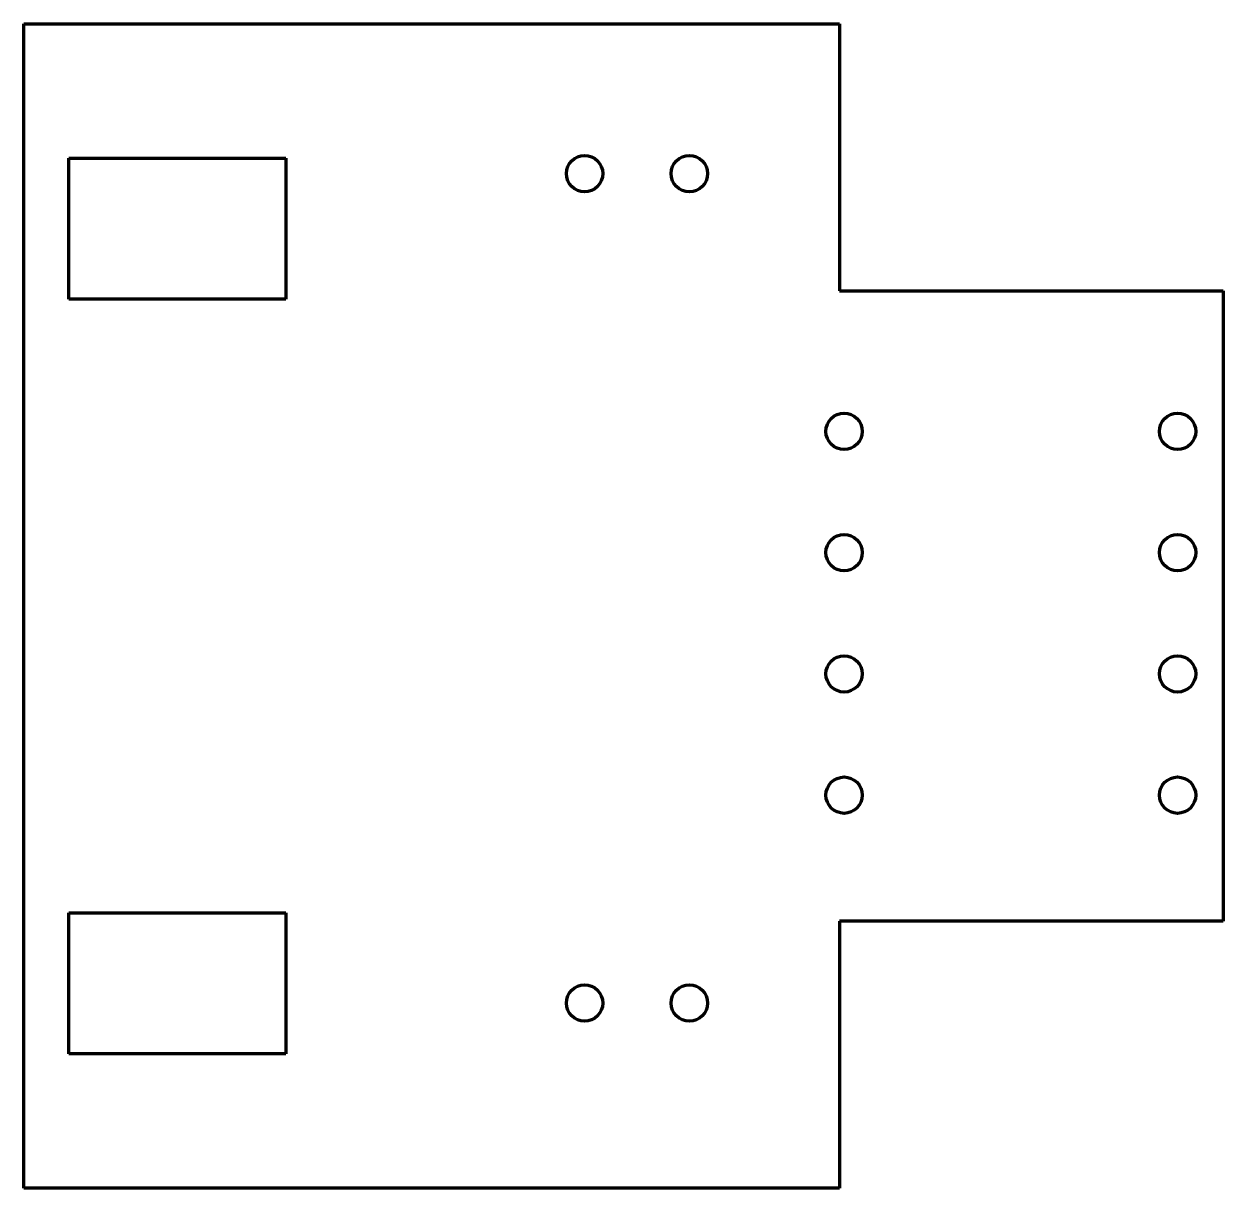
# Model space of a CAD drawing. Header units: millimetres. Extents: x 79 to 177.9, y 111.5 to 207.5.
import ezdxf

# ---------------------------------------------------------------- set-up
doc = ezdxf.new("R2010")
doc.units = ezdxf.units.MM
doc.layers.add('СИСТЕМНЫЙ_СЛОЙ', color=179, linetype='Continuous')

msp = doc.modelspace()

# ---------------------------------------------------------------- linework, layer by layer
at = {"layer": 'СИСТЕМНЫЙ_СЛОЙ', "color": 150, "linetype": 'Continuous', "lineweight": 70}
for p, q in [((78.961, 207.478), (146.23, 207.478)), ((78.961, 111.478), (78.961, 207.478)), ((146.23, 207.478), (146.23, 185.478)), ((82.654, 184.787), (82.654, 196.408)), ((82.654, 196.408), (100.547, 196.408)), ((100.547, 196.408), (100.547, 184.787)), ((146.23, 185.478), (177.854, 185.478)), ((177.854, 185.478), (177.854, 133.478)), ((100.547, 184.787), (82.654, 184.787)), ((82.654, 134.168), (100.547, 134.168)), ((82.654, 122.547), (82.654, 134.168)), ((100.547, 134.168), (100.547, 122.547)), ((146.23, 133.478), (146.23, 111.478)), ((177.854, 133.478), (146.23, 133.478)), ((100.547, 122.547), (82.654, 122.547)), ((146.23, 111.478), (78.961, 111.478))]:
    msp.add_line(p, q, dxfattribs=at)
for centre in [(125.193, 195.138), (133.843, 195.138), (146.604, 173.878), (174.104, 173.878), (146.604, 163.878), (174.104, 163.878), (146.604, 153.878), (174.104, 153.878), (146.604, 143.878), (174.104, 143.878), (125.193, 126.731), (133.843, 126.731)]:
    msp.add_circle(centre, 1.5, dxfattribs=at)

doc.saveas('drawing.dxf')
